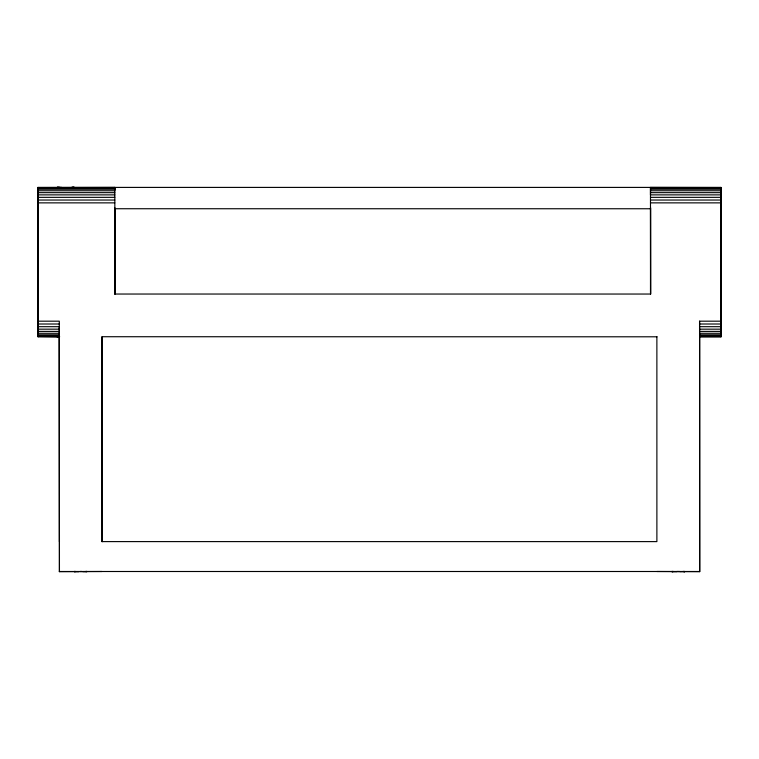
<?xml version="1.0" encoding="UTF-8"?>
<svg xmlns="http://www.w3.org/2000/svg" width="759" height="759" viewBox="0 0 759 759"><rect width="100%" height="100%" fill="white"/><g stroke="black" fill="none" stroke-linecap="round" stroke-linejoin="round"><path stroke-width="1.14" d="M101.991 571.499L59.439 571.65L59.392 336.835L37.959 336.654L37.959 187.407L720.917 187.407L721.041 336.797L699.703 336.797L699.703 571.65L656.896 571.499M102.076 336.835L102.085 541.736L101.981 336.721L657.019 336.797M720.908 194.873L650.482 194.873L650.482 187.407L650.491 294.046L114.78 294.037L114.846 187.397L114.789 190.765L37.95 190.765M656.877 336.721L656.886 541.613L101.981 541.603M699.703 571.65L699.561 321.18L720.908 321.18M721.041 336.797L720.917 187.407M38.083 336.797L37.959 187.407M57.333 336.863L57.874 336.863M86.877 571.641L82.693 571.641M74.875 571.499L74.287 571.499L75.35 571.499M81.83 571.489L80.16 571.489M61.441 187.35L57.314 187.464L58.092 187.464M38.083 187.549L114.865 187.416M721.041 187.558L650.558 187.416M37.95 188.109L114.789 188.109M650.482 188.109L720.908 188.109M37.95 189.238L114.789 189.238M650.482 189.238L720.908 189.238M650.482 190.765L720.908 190.765M37.95 192.663L114.789 192.663M650.482 192.663L720.908 192.663M37.95 194.873L114.78 194.873M37.95 197.349L114.78 197.349M650.482 197.349L720.908 197.349M37.95 200.034L114.78 200.034M650.482 200.034L720.908 200.034M37.95 202.862L114.78 202.862M650.472 202.862L720.908 202.862M650.558 208.753L114.846 208.734L114.913 294.188L114.922 207.757M37.95 321.18L59.297 321.18L59.439 571.65M37.95 324.008L59.297 324.008M699.561 324.008L720.908 324.008M37.95 326.693L59.297 326.693L59.439 541.765M699.561 321.18L699.561 326.693L720.908 326.693M37.95 329.169L59.297 329.169M699.57 329.169L720.908 329.169M37.95 331.389L59.297 331.389M699.57 331.389L720.908 331.389M37.95 333.286L59.297 333.286M699.57 333.277L720.908 333.277M37.95 334.814L59.297 334.814M699.561 326.693L699.57 334.814L720.908 334.814M37.95 335.943L59.297 335.943M699.57 334.814L699.57 335.943L720.908 335.943M37.959 336.654L59.676 336.74L57.181 336.74L59.145 336.863M720.917 336.654L699.57 336.654L699.57 335.943M75.786 571.489L74.373 571.641L78.851 571.641M85.492 571.499L87.029 571.499L85.928 571.499M673.546 571.499L671.829 571.499L672.797 571.499M682.91 571.489L684.627 571.499L679.941 571.641M59.297 571.499L699.561 571.499M676.772 571.641L671.952 571.641L672.778 571.641M683.868 571.641L684.76 571.641L683.935 571.641M59.676 187.359L57.181 187.359L59.297 187.464M72.342 187.464L74.249 187.359L71.744 187.35L74.325 187.464L73.547 187.464M57.38 336.863L57.997 336.863M676.791 571.489L679.666 571.499M721.031 230.783L721.031 294.179M650.491 208.678L650.605 294.188L650.624 207.757"/></g></svg>
